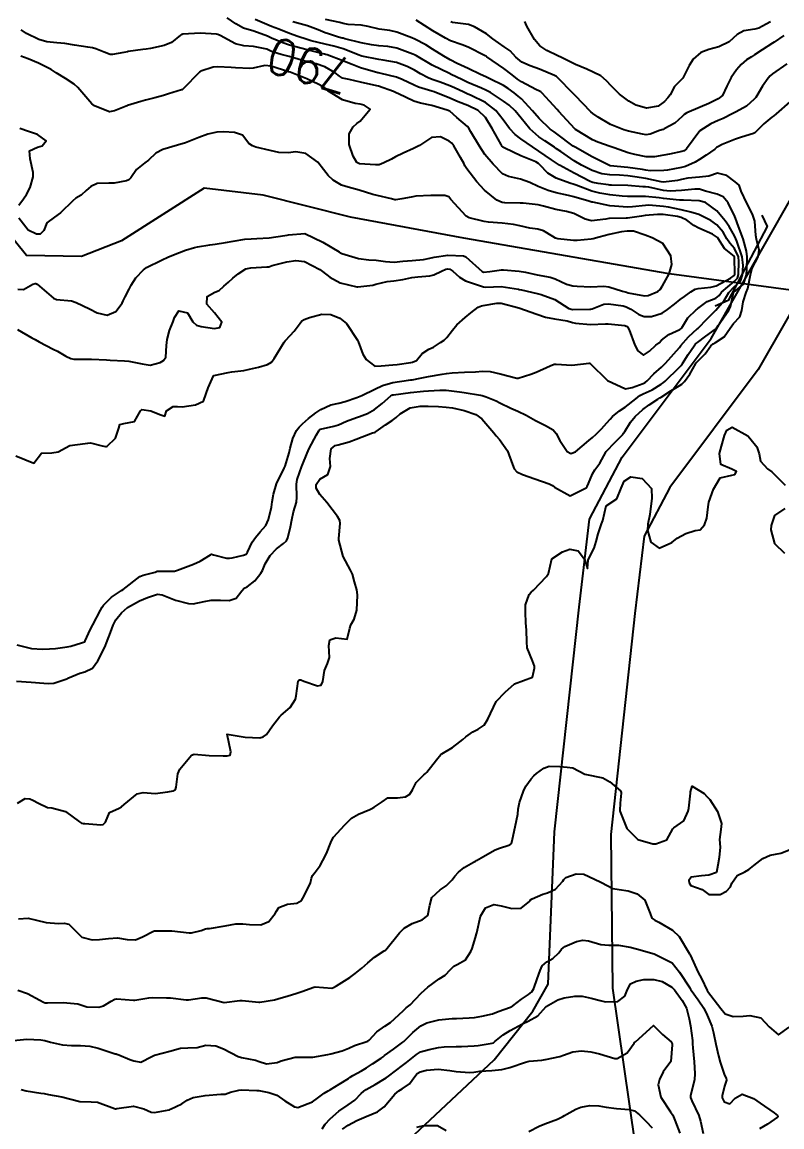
# Model space of a CAD drawing. Header units: metres. Extents: x 307586 to 320046, y 7427249 to 7434250.
# Drawn here: x 319512.8 to 319597.7, y 7428049.3 to 7428172.8 of the extents above; entities that cross this region are included whole.
import ezdxf
from ezdxf.enums import TextEntityAlignment as Align

# ---------------------------------------------------------------- set-up
doc = ezdxf.new("R2010")
doc.units = ezdxf.units.M
doc.header["$MEASUREMENT"] = 0
for name, color, linetype in [('Cotas', 45, 'Continuous'), ('Curvas de Nivel 1m', 11, 'Continuous'), ('Curvas de Nivel 5m', 15, 'Continuous'), ('Hidrografia', 140, 'Continuous'), ('Pontes_Viadutos_Tubos', 190, 'Continuous'), ('Vias Secundárias', 230, 'Continuous')]:
    doc.layers.add(name, color=color, linetype=linetype)
doc.styles.add('Style-STANDARD', font='STANDARD.shx')

msp = doc.modelspace()

# ---------------------------------------------------------------- linework, layer by layer
at = {"layer": 'Curvas de Nivel 1m', "flags": 128}
for points, elevation in [([(319512.21, 7428099.12), (319513.84, 7428099.01), (319515.27, 7428098.89), (319515.84, 7428098.84), (319516.38, 7428098.9), (319517.84, 7428099.37), (319517.88, 7428099.39), (319517.94, 7428099.43), (319519.28, 7428099.99), (319519.85, 7428100.17), (319520.69, 7428100.57), (319521.3, 7428101.39), (319521.88, 7428102.54), (319522.17, 7428103.1), (319522.28, 7428103.38), (319522.72, 7428104.56), (319523.01, 7428105.37), (319523.32, 7428105.98), (319523.94, 7428106.74), (319524.63, 7428107.35), (319525.95, 7428108.09), (319526.84, 7428108.45), (319527.97, 7428108.82), (319528.5, 7428108.77), (319529.96, 7428108.18), (319531.43, 7428107.78), (319531.95, 7428107.76), (319533.19, 7428108.01), (319533.96, 7428108.17), (319535.02, 7428108.16), (319535.96, 7428108.13), (319536.77, 7428108.4), (319537.41, 7428109.2), (319537.67, 7428109.5), (319537.98, 7428109.66), (319538.85, 7428110.32), (319539.53, 7428111.17), (319539.69, 7428111.48), (319540, 7428112.24), (319540.54, 7428113.16), (319541.26, 7428113.91), (319542.03, 7428114.49), (319542.39, 7428114.78), (319542.55, 7428115.13), (319542.83, 7428116.36), (319542.97, 7428117.13), (319543.16, 7428118.04), (319543.49, 7428119.13), (319543.55, 7428119.67), (319543.49, 7428121.13), (319543.59, 7428121.66), (319544.09, 7428123.12), (319544.1, 7428123.15), (319544.13, 7428123.22), (319544.7, 7428124.57), (319544.92, 7428125.11), (319545.73, 7428126.64), (319545.99, 7428127.09), (319546.08, 7428127.2), (319546.19, 7428127.26), (319547.68, 7428127.59), (319548.19, 7428127.77), (319549.08, 7428128.18), (319550.21, 7428128.59), (319550.55, 7428128.7), (319551.42, 7428129.03), (319552.22, 7428129.46), (319553.09, 7428130.15), (319554.04, 7428131), (319554.16, 7428131.07), (319554.23, 7428131.1), (319554.35, 7428131.12), (319556.24, 7428131.36), (319557.68, 7428131.51), (319558.24, 7428131.56), (319559.53, 7428131.64), (319560.24, 7428131.63), (319561.71, 7428131.44), (319562.24, 7428131.36), (319564.05, 7428131.07), (319564.24, 7428131.03), (319564.71, 7428130.87), (319565.8, 7428130.42), (319566.23, 7428130.21), (319567.46, 7428129.6), (319568.22, 7428129.27), (319569.16, 7428128.82), (319570.2, 7428128.22), (319571.32, 7428127.67), (319572.19, 7428127.21), (319572.53, 7428126.78), (319572.94, 7428126.01), (319573.74, 7428124.76), (319574.16, 7428124.54), (319574.69, 7428124.75), (319576.18, 7428126), (319576.57, 7428126.34), (319576.98, 7428126.72), (319577.59, 7428127.32), (319578.2, 7428127.98), (319578.54, 7428128.38), (319578.81, 7428128.7), (319579.58, 7428129.33), (319580.22, 7428129.72), (319581.42, 7428130.67), (319581.87, 7428131.03), (319582.24, 7428131.21), (319583.24, 7428131.66), (319584.26, 7428132.3), (319584.46, 7428132.44), (319584.7, 7428132.63), (319586.28, 7428134.16), (319586.49, 7428134.4), (319586.63, 7428134.61), (319587.28, 7428135.61), (319587.94, 7428136.59), (319588.11, 7428136.79), (319588.31, 7428136.97), (319589.23, 7428137.67), (319590.33, 7428138.45), (319590.4, 7428138.5), (319590.45, 7428138.57), (319590.62, 7428138.85), (319591.82, 7428140.55), (319591.99, 7428140.92), (319592.34, 7428142.54), (319592.38, 7428142.59), (319593.45, 7428143.47), (319593.79, 7428144.53), (319593.84, 7428145.09), (319593.88, 7428146.53), (319593.8, 7428147.16), (319593.43, 7428148.53), (319592.8, 7428150.21), (319592.66, 7428150.54), (319592.48, 7428151.04), (319591.75, 7428152.55), (319591.17, 7428153.22), (319590.51, 7428153.51), (319589.22, 7428153.88), (319588.52, 7428154.08), (319588.03, 7428154.1), (319586.52, 7428153.95), (319585.27, 7428153.88), (319584.52, 7428153.95), (319582.89, 7428154.29), (319582.52, 7428154.33), (319582.21, 7428154.35), (319580.52, 7428154.51), (319578.7, 7428154.53), (319578.52, 7428154.54), (319578.37, 7428154.57), (319577.23, 7428154.73), (319576.61, 7428154.82), (319576.52, 7428154.85), (319576.32, 7428154.95), (319574.53, 7428155.89), (319572.88, 7428156.78), (319572.55, 7428156.98), (319571.98, 7428157.36), (319570.57, 7428158.33), (319569.87, 7428158.82), (319568.58, 7428159.72), (319567.93, 7428160.19), (319567.3, 7428160.85), (319566.61, 7428161.84), (319565.77, 7428162.87), (319564.63, 7428163.76), (319562.96, 7428164.58), (319562.64, 7428164.71), (319562.51, 7428164.77), (319562.21, 7428164.91), (319561.15, 7428165.42), (319560.65, 7428165.64), (319559.56, 7428166.04), (319558.66, 7428166.33), (319558.21, 7428166.51), (319557.37, 7428166.97), (319556.67, 7428167.38), (319555.87, 7428167.79), (319554.68, 7428168.23), (319553.19, 7428168.51), (319552.69, 7428168.58), (319550.79, 7428168.95), (319550.69, 7428168.97), (319550.51, 7428169.05), (319548.7, 7428169.75), (319547.67, 7428170.06), (319546.7, 7428170.29), (319545.15, 7428170.67), (319544.71, 7428170.79), (319543.66, 7428171.13), (319542.72, 7428171.49), (319541.52, 7428171.96), (319540.72, 7428172.26), (319538.87, 7428173.05)], 792), ([(319512.23, 7428103.16), (319513.89, 7428102.78), (319515.11, 7428102.68), (319515.89, 7428102.72), (319516.57, 7428102.76), (319517.89, 7428102.94), (319518.27, 7428103.04), (319519.49, 7428103.41), (319519.8, 7428103.51), (319519.9, 7428103.63), (319520.46, 7428104.85), (319520.73, 7428105.4), (319521.6, 7428107.04), (319521.79, 7428107.38), (319521.94, 7428107.59), (319522.84, 7428108.48), (319523.96, 7428109.25), (319524.13, 7428109.36), (319525.99, 7428110.79), (319526.35, 7428110.96), (319527.7, 7428111.31), (319527.92, 7428111.39), (319527.99, 7428111.41), (319529.87, 7428111.42), (319529.99, 7428111.43), (319530.21, 7428111.5), (319532, 7428112.18), (319532.73, 7428112.53), (319533.9, 7428113.24), (319533.96, 7428113.29), (319534.01, 7428113.3), (319534.23, 7428113.24), (319535.66, 7428112.87), (319536.01, 7428112.87), (319536.31, 7428112.9), (319537.56, 7428113.19), (319537.89, 7428113.32), (319538.02, 7428113.54), (319538.56, 7428114.66), (319538.93, 7428115.18), (319539.44, 7428115.78), (319540.06, 7428116.51), (319540.38, 7428117.17), (319540.69, 7428118.55), (319540.8, 7428119.16), (319540.94, 7428120), (319541.28, 7428121.15), (319542.13, 7428122.91), (319542.2, 7428123.07), (319542.22, 7428123.14), (319542.67, 7428124.62), (319542.8, 7428125.13), (319543.09, 7428126.21), (319543.51, 7428127.13), (319543.8, 7428127.51), (319544.19, 7428127.88), (319544.85, 7428128.47), (319545.68, 7428129.1), (319546.22, 7428129.45), (319547.33, 7428129.97), (319548.22, 7428130.18), (319548.94, 7428130.35), (319550.23, 7428130.8), (319550.8, 7428131.04), (319552.24, 7428131.73), (319553.12, 7428132.14), (319554.25, 7428132.5), (319556.03, 7428132.75), (319556.25, 7428132.77), (319556.42, 7428132.8), (319557.31, 7428132.96), (319558.08, 7428133.13), (319558.26, 7428133.17), (319559.77, 7428133.43), (319560.27, 7428133.5), (319560.91, 7428133.56), (319562.27, 7428133.62), (319563.49, 7428133.67), (319564.27, 7428133.74), (319565.13, 7428133.72), (319566.27, 7428133.44), (319568.13, 7428132.96), (319568.26, 7428132.96), (319569.68, 7428133.4), (319570.27, 7428133.65), (319571.86, 7428134.36), (319572.28, 7428134.54), (319572.53, 7428134.53), (319574.28, 7428134.41), (319576.2, 7428134.65), (319576.28, 7428134.63), (319578.26, 7428132.71), (319580.25, 7428131.78), (319581, 7428131.93), (319582.26, 7428132.39), (319582.45, 7428132.47), (319582.68, 7428132.66), (319583.44, 7428133.47), (319584.28, 7428134.2), (319584.74, 7428134.63), (319586.3, 7428136.4), (319586.39, 7428136.52), (319586.46, 7428136.61), (319587.32, 7428137.59), (319588.33, 7428138.5), (319588.38, 7428138.54), (319588.44, 7428138.59), (319589.36, 7428139.56), (319590.35, 7428140.55), (319590.37, 7428140.57), (319591.28, 7428141.65), (319591.8, 7428142.55), (319592.39, 7428143.14), (319593.12, 7428143.81), (319593.34, 7428144.53), (319593.4, 7428145.55), (319593.31, 7428146.53), (319592.7, 7428148.29), (319592.59, 7428148.54), (319592.46, 7428148.86), (319591.84, 7428149.93), (319591.42, 7428150.56), (319590.49, 7428151.65), (319589.21, 7428152.58), (319588.5, 7428152.78), (319586.75, 7428152.86), (319586.51, 7428152.84), (319586.29, 7428152.84), (319584.51, 7428153.06), (319584.02, 7428153.13), (319582.51, 7428153.25), (319581.08, 7428153.25), (319580.51, 7428153.26), (319579.91, 7428153.3), (319578.51, 7428153.44), (319577.4, 7428153.62), (319576.51, 7428153.85), (319574.75, 7428154.53), (319574.52, 7428154.61), (319574.05, 7428154.76), (319572.53, 7428155.33), (319571.6, 7428155.86), (319570.71, 7428156.81), (319570.55, 7428156.96), (319570.23, 7428157.13), (319568.56, 7428157.82), (319566.77, 7428158.66), (319566.57, 7428158.77), (319566.49, 7428158.86), (319566.37, 7428159.07), (319565.35, 7428160.87), (319564.61, 7428162.11), (319563.79, 7428162.89), (319562.63, 7428163.45), (319561.58, 7428163.86), (319560.64, 7428164.26), (319558.9, 7428164.95), (319558.64, 7428165.03), (319557.15, 7428165.48), (319556.65, 7428165.69), (319555.3, 7428166.35), (319554.66, 7428166.6), (319552.98, 7428167.02), (319552.66, 7428167.08), (319552.59, 7428167.1), (319550.67, 7428167.65), (319549.73, 7428168), (319548.68, 7428168.42), (319546.91, 7428169.1), (319546.74, 7428169.15), (319546.69, 7428169.16), (319546.62, 7428169.18), (319544.7, 7428169.65), (319543.98, 7428169.85), (319542.7, 7428170.19), (319541.97, 7428170.42), (319540.71, 7428170.96), (319540.25, 7428171.17), (319538.72, 7428171.72), (319537.59, 7428172.07), (319536.73, 7428172.57), (319535.74, 7428173.23)], 791), ([(319512.31, 7428085.49), (319513.18, 7428085.99), (319513.69, 7428085.97), (319514.04, 7428085.83), (319514.68, 7428085.47), (319515.68, 7428085.01), (319516.17, 7428084.95), (319517.67, 7428084.54), (319519.24, 7428083.41), (319519.49, 7428083.24), (319519.65, 7428083.22), (319519.84, 7428083.21), (319521.65, 7428083.07), (319521.91, 7428083.11), (319522.16, 7428083.37), (319522.61, 7428084.43), (319523.68, 7428084.93), (319523.96, 7428085.07), (319524.25, 7428085.35), (319525.69, 7428086.52), (319526.36, 7428086.66), (319527.7, 7428086.57), (319529.14, 7428086.74), (319529.7, 7428086.87), (319529.96, 7428087.02), (319530.07, 7428087.28), (319530.24, 7428088.75), (319530.47, 7428089.27), (319531.75, 7428090.84), (319532.07, 7428090.94), (319533.75, 7428090.81), (319535.29, 7428090.76), (319535.75, 7428090.76), (319536.09, 7428090.86), (319536.18, 7428091.21), (319535.77, 7428093.21), (319537.77, 7428092.86), (319539.4, 7428092.8), (319539.77, 7428092.9), (319540.13, 7428093.16), (319540.81, 7428094.13), (319541.6, 7428095.14), (319541.8, 7428095.31), (319542.79, 7428096.16), (319543.39, 7428097.12), (319543.47, 7428097.49), (319543.69, 7428099.12), (319543.77, 7428099.21), (319543.85, 7428099.25), (319544, 7428099.27), (319544.33, 7428099.11), (319545.85, 7428098.6), (319546.27, 7428098.66), (319546.44, 7428099.08), (319546.63, 7428100.32), (319546.96, 7428101.08), (319547.19, 7428101.77), (319547.13, 7428103.08), (319547.23, 7428103.75), (319547.91, 7428103.94), (319549.17, 7428103.79), (319549.47, 7428105.05), (319549.56, 7428105.42), (319549.93, 7428106.05), (319550.26, 7428107.05), (319550.3, 7428108.72), (319550.28, 7428109.05), (319550.23, 7428109.3), (319549.98, 7428110.23), (319549.77, 7428111.05), (319549.55, 7428111.5), (319548.72, 7428113.06), (319548.23, 7428114.88), (319548.23, 7428115.07), (319548.39, 7428116.73), (319548.36, 7428117.07), (319548.07, 7428117.52), (319546.88, 7428119.08), (319546.1, 7428119.97), (319545.7, 7428120.68), (319545.69, 7428121.1), (319546.12, 7428121.7), (319546.99, 7428122.22), (319547.3, 7428123.08), (319547.23, 7428123.99), (319547.36, 7428125.08), (319547.81, 7428125.43), (319548.17, 7428125.53), (319549.37, 7428125.85), (319550.17, 7428126.16), (319552.01, 7428126.85), (319552.18, 7428126.89), (319552.28, 7428126.92), (319552.4, 7428127.02), (319553.45, 7428127.75), (319554.2, 7428128.24), (319554.64, 7428128.56), (319555.07, 7428128.99), (319556.22, 7428129.64), (319557.33, 7428129.85), (319558.22, 7428129.85), (319559.36, 7428129.8), (319560.22, 7428129.74), (319560.94, 7428129.64), (319562.22, 7428129.37), (319563.55, 7428128.89), (319564.21, 7428128.43), (319565.56, 7428126.86), (319565.83, 7428126.51), (319566.18, 7428126.11), (319567.07, 7428124.84), (319567.65, 7428123.33), (319567.81, 7428122.83), (319568.14, 7428122.51), (319568.75, 7428122.21), (319570.13, 7428121.72), (319571.75, 7428121.16), (319572.12, 7428120.97), (319572.32, 7428120.78), (319574.1, 7428119.81), (319575.86, 7428120.73), (319575.97, 7428120.87), (319576.12, 7428121.2), (319576.57, 7428122.29), (319576.86, 7428122.72), (319577.41, 7428123.46), (319578.08, 7428124.71), (319578.12, 7428124.76), (319578.16, 7428124.8), (319579.09, 7428125.78), (319579.96, 7428126.69), (319580.06, 7428126.81), (319580.19, 7428127), (319580.84, 7428128.04), (319581.36, 7428128.67), (319582.22, 7428129.45), (319582.91, 7428129.97), (319583.89, 7428130.64), (319584.11, 7428130.77), (319584.24, 7428130.84), (319585.32, 7428131.55), (319586.26, 7428132.11), (319586.58, 7428132.29), (319586.86, 7428132.6), (319587.44, 7428133.43), (319588.13, 7428134.59), (319588.18, 7428134.69), (319588.29, 7428134.81), (319589.18, 7428135.7), (319589.82, 7428136.57), (319590.06, 7428136.82), (319590.31, 7428136.95), (319591.31, 7428137.57), (319591.95, 7428138.55), (319592.34, 7428139.07), (319593.06, 7428139.81), (319593.27, 7428140.53), (319593.4, 7428141.5), (319593.75, 7428142.53), (319593.93, 7428142.98), (319594.25, 7428144.52), (319594.26, 7428144.66), (319594.41, 7428145.27), (319595.08, 7428146.51), (319595.2, 7428147.27), (319594.91, 7428148.51), (319594.85, 7428148.91), (319594.72, 7428150.52), (319594.48, 7428151.29), (319593.84, 7428152.53), (319593.18, 7428153.87), (319592.96, 7428154.54), (319592.53, 7428154.9), (319591.6, 7428155.61), (319590.54, 7428155.86), (319589.59, 7428155.52), (319588.53, 7428155.44), (319587.25, 7428155.33), (319586.53, 7428155.16), (319586.08, 7428155.07), (319584.53, 7428154.88), (319584.27, 7428154.9), (319582.53, 7428155.26), (319581.32, 7428155.47), (319580.53, 7428155.57), (319579.6, 7428155.64), (319578.53, 7428155.67), (319577.61, 7428155.8), (319576.54, 7428156.16), (319575.35, 7428156.75), (319574.55, 7428157.25), (319573.06, 7428158.28), (319572.57, 7428158.61), (319572.32, 7428158.78), (319571.25, 7428159.47), (319570.58, 7428159.93), (319569.59, 7428160.82), (319568.61, 7428162.03), (319567.95, 7428162.84), (319567.25, 7428163.47), (319566.63, 7428163.93), (319565.17, 7428164.87), (319564.65, 7428165.15), (319564.18, 7428165.36), (319562.65, 7428166.02), (319562.05, 7428166.3), (319560.72, 7428166.93), (319560.66, 7428166.96), (319560.61, 7428166.99), (319558.68, 7428167.95), (319556.9, 7428168.98), (319556.77, 7428169.06), (319556.69, 7428169.1), (319556.5, 7428169.18), (319554.7, 7428169.84), (319553.7, 7428170.01), (319552.7, 7428170.1), (319551.89, 7428170.22), (319550.71, 7428170.45), (319548.9, 7428170.88), (319548.71, 7428170.94), (319548.61, 7428170.97), (319548.21, 7428171.08), (319547.06, 7428171.44), (319546.72, 7428171.56), (319545.94, 7428171.89), (319544.73, 7428172.34), (319543.1, 7428172.77)], 793), ([(319598.64, 7428163.83), (319597.11, 7428162.49), (319596.84, 7428162.28), (319596.62, 7428162.13), (319595.73, 7428161.39), (319594.87, 7428160.52), (319594.73, 7428160.38), (319594.59, 7428160.3), (319593.22, 7428159.9), (319592.58, 7428159.69), (319591.08, 7428159.07), (319590.58, 7428158.83), (319590.42, 7428158.73), (319590.24, 7428158.57), (319589.27, 7428157.87), (319588.55, 7428157.4), (319588.05, 7428157.1), (319586.98, 7428156.61), (319586.54, 7428156.49), (319584.96, 7428156.21), (319584.54, 7428156.17), (319583.04, 7428156.15), (319582.54, 7428156.21), (319582.16, 7428156.28), (319580.54, 7428156.51), (319578.54, 7428156.71), (319576.56, 7428157.68), (319574.64, 7428158.76), (319574.57, 7428158.8), (319574.43, 7428158.9), (319572.59, 7428160.28), (319572.29, 7428160.48), (319571.85, 7428160.79), (319570.61, 7428161.98), (319569.88, 7428162.82), (319568.64, 7428164.17), (319568.29, 7428164.48), (319567.83, 7428164.84), (319567.15, 7428165.35), (319566.65, 7428165.67), (319565.12, 7428166.41), (319564.66, 7428166.62), (319564.07, 7428166.89), (319562.67, 7428167.55), (319561.47, 7428168.13), (319560.69, 7428168.53), (319559.96, 7428168.94), (319558.7, 7428169.73), (319557.95, 7428170.2), (319556.71, 7428170.84), (319556.4, 7428170.98), (319554.72, 7428171.64), (319553.93, 7428171.8), (319552.73, 7428171.95), (319551.51, 7428172.26), (319550.73, 7428172.41), (319549.29, 7428172.5), (319548.73, 7428172.61), (319548.36, 7428172.7), (319546.73, 7428173.04)], 794), ([(319597.97, 7428171.24), (319596.9, 7428170.5), (319596.71, 7428170.39), (319595.54, 7428169.67), (319594.7, 7428169.11), (319594.34, 7428168.88), (319593.8, 7428168.53), (319593.2, 7428168.02), (319592.68, 7428167.42), (319592.06, 7428166.55), (319591.61, 7428165.6), (319591.1, 7428164.56), (319590.64, 7428164.19), (319589.57, 7428163.64), (319588.63, 7428163.25), (319587.14, 7428162.61), (319586.82, 7428162.41), (319586.62, 7428162.21), (319585.78, 7428161.46), (319584.6, 7428160.82), (319584.46, 7428160.77), (319584.07, 7428160.65), (319583.01, 7428160.23), (319582.59, 7428160.16), (319582.15, 7428160.23), (319580.59, 7428160.56), (319580.08, 7428160.7), (319578.6, 7428161.31), (319577.21, 7428162.14), (319576.62, 7428162.54), (319576.39, 7428162.74), (319574.64, 7428164.54), (319574.43, 7428164.76), (319572.66, 7428166.57), (319572.55, 7428166.67), (319572.35, 7428166.78), (319570.67, 7428167.51), (319569.63, 7428167.87), (319568.68, 7428168.27), (319568.02, 7428168.84), (319567.39, 7428169.54), (319566.7, 7428169.99), (319565.45, 7428170.87), (319564.72, 7428171.43), (319563.38, 7428172.24), (319562.74, 7428172.49), (319560.94, 7428172.72), (319560.74, 7428172.77)], 796), ([(319596.47, 7428172.78), (319595.98, 7428172.51), (319595.16, 7428172.09), (319594.73, 7428171.97), (319593.49, 7428171.77), (319592.73, 7428171.38), (319592.31, 7428170.95), (319591.86, 7428170.55), (319590.71, 7428169.99), (319589.59, 7428169.7), (319588.7, 7428169.34), (319587.83, 7428168.6), (319587.37, 7428167.92), (319586.75, 7428166.62), (319586.66, 7428166.5), (319585.74, 7428165.54), (319585.26, 7428164.63), (319585, 7428164.28), (319584.64, 7428163.89), (319583.91, 7428163.37), (319582.63, 7428163.13), (319581.42, 7428163.47), (319580.64, 7428163.92), (319579.6, 7428164.7), (319578.65, 7428165.63), (319578.14, 7428166.2), (319577.52, 7428166.73), (319576.67, 7428167.17), (319575.95, 7428167.48), (319574.68, 7428168.02), (319573.13, 7428168.78), (319572.69, 7428168.98), (319571.47, 7428169.57), (319570.71, 7428170.11), (319570.1, 7428170.82), (319569.25, 7428172.31), (319569, 7428172.83)], 797), ([(319512.31, 7428138.39), (319513.91, 7428137.48), (319514.3, 7428137.28), (319514.74, 7428137.04), (319516.29, 7428136.2), (319516.8, 7428135.97), (319517.74, 7428135.44), (319518.28, 7428135.15), (319518.6, 7428135.1), (319520.28, 7428135.1), (319520.59, 7428135.09), (319522.28, 7428135.01), (319522.67, 7428134.99), (319524.28, 7428134.89), (319524.77, 7428134.86), (319526.27, 7428134.58), (319527.16, 7428134.43), (319528.27, 7428134.7), (319528.65, 7428134.93), (319528.88, 7428135.3), (319528.99, 7428136.6), (319529.05, 7428137.3), (319529.31, 7428138.31), (319529.7, 7428139.3), (319529.88, 7428139.75), (319530.34, 7428140.48), (319531.32, 7428140.25), (319531.91, 7428139.27), (319532.33, 7428138.89), (319532.83, 7428138.75), (319534.32, 7428138.5), (319534.93, 7428138.62), (319535.15, 7428139.23), (319534.34, 7428140.26), (319533.49, 7428141.25), (319533.51, 7428142.1), (319534.37, 7428142.56), (319534.84, 7428142.77), (319535.37, 7428143.23), (319535.9, 7428143.7), (319536.39, 7428144.13), (319536.98, 7428144.63), (319537.85, 7428145.2), (319538.4, 7428145.29), (319540.19, 7428145.39), (319540.41, 7428145.42), (319540.78, 7428145.54), (319542.41, 7428145.98), (319543.44, 7428146.11), (319544.41, 7428146), (319546.09, 7428145.1), (319546.4, 7428144.87), (319547.21, 7428144.27), (319548.38, 7428143.62), (319550.26, 7428143.17), (319550.37, 7428143.17), (319552.03, 7428143.37), (319552.38, 7428143.46), (319553.64, 7428143.76), (319554.39, 7428143.84), (319555.38, 7428143.99), (319556.39, 7428144.22), (319557.06, 7428144.3), (319558.39, 7428144.4), (319558.85, 7428144.5), (319559.72, 7428144.94), (319560.2, 7428145.14), (319560.41, 7428145.18), (319560.62, 7428145.14), (319560.97, 7428144.92), (319561.73, 7428144.25), (319562.39, 7428143.85), (319563.95, 7428143.32), (319564.39, 7428143.18), (319564.66, 7428143.15), (319566.39, 7428143.2), (319568.31, 7428142.9), (319568.38, 7428142.89), (319568.66, 7428142.83), (319570.38, 7428142.44), (319570.85, 7428142.33), (319572.37, 7428141.76), (319573.95, 7428140.76), (319574.35, 7428140.63), (319576.28, 7428140.66), (319576.35, 7428140.66), (319576.41, 7428140.67), (319576.55, 7428140.73), (319577.83, 7428141.25), (319578.36, 7428141.29), (319580, 7428141.06), (319580.36, 7428140.95), (319580.86, 7428140.68), (319581.75, 7428140.08), (319582.34, 7428139.84), (319583.16, 7428139.84), (319584.35, 7428140.24), (319584.96, 7428140.63), (319585.73, 7428141.25), (319586.37, 7428141.75), (319586.87, 7428142.11), (319587.56, 7428142.6), (319588.07, 7428142.91), (319588.39, 7428143), (319589.82, 7428143.14), (319590.39, 7428143.29), (319591.99, 7428144.13), (319592.4, 7428144.44), (319592.45, 7428144.49), (319592.47, 7428144.54), (319592.46, 7428146.5), (319592.46, 7428146.54), (319592.42, 7428146.59), (319591.32, 7428147.44), (319590.61, 7428148.57), (319590.55, 7428148.67), (319590.45, 7428148.77), (319589.98, 7428149.05), (319588.46, 7428149.74), (319587.89, 7428150.02), (319587.13, 7428150.61), (319586.48, 7428150.93), (319586.08, 7428151.02), (319584.48, 7428151.24), (319583.86, 7428151.27), (319582.48, 7428151.14), (319582.07, 7428151.08), (319580.48, 7428150.84), (319580.34, 7428150.83), (319578.47, 7428150.79), (319578.4, 7428150.79), (319578.07, 7428150.72), (319576.47, 7428150.55), (319575.75, 7428150.75), (319574.48, 7428151.37), (319573.67, 7428151.59), (319572.49, 7428151.8), (319571.12, 7428152.18), (319570.5, 7428152.32), (319568.82, 7428152.51), (319568.5, 7428152.53), (319566.8, 7428152.55), (319566.5, 7428152.61), (319565.89, 7428152.87), (319564.51, 7428153.96), (319563.67, 7428154.89), (319562.54, 7428156.35), (319562.33, 7428156.69), (319562.22, 7428156.9), (319561.82, 7428157.64), (319561.08, 7428158.92), (319560.86, 7428159.21), (319560.58, 7428159.44), (319559.6, 7428159.93), (319558.58, 7428159.84), (319557.24, 7428158.97), (319556.8, 7428158.75), (319556.57, 7428158.64), (319555.43, 7428158.12), (319554.55, 7428157.68), (319554.11, 7428157.44), (319553.27, 7428157.01), (319552.74, 7428156.82), (319552.54, 7428156.8), (319552.33, 7428156.81), (319550.54, 7428156.93), (319550.26, 7428157.05), (319549.82, 7428157.79), (319549.37, 7428159.06), (319549.37, 7428160.28), (319549.83, 7428161.06), (319550.23, 7428161.42), (319550.6, 7428161.69), (319551.72, 7428163.03), (319551.06, 7428163.48), (319550.62, 7428163.58), (319550.04, 7428163.64), (319548.63, 7428164.05), (319547.01, 7428165.09), (319546.81, 7428165.27), (319546.65, 7428165.4), (319545.99, 7428165.77), (319544.66, 7428166.41), (319542.78, 7428167.14), (319542.66, 7428167.18), (319542.62, 7428167.19), (319540.67, 7428167.82), (319539.95, 7428167.9), (319538.67, 7428167.62), (319538.29, 7428167.57), (319536.67, 7428167.66), (319536.21, 7428167.69), (319534.67, 7428167.74), (319534.2, 7428167.71), (319532.8, 7428167.26), (319532.72, 7428167.21), (319532.66, 7428167.15), (319530.84, 7428165.29), (319530.73, 7428165.2), (319530.64, 7428165.17), (319529.2, 7428164.73), (319528.63, 7428164.55), (319527.67, 7428164.28), (319526.62, 7428164.02), (319526.09, 7428163.88), (319524.61, 7428163.42), (319524.57, 7428163.41), (319524.45, 7428163.36), (319523.15, 7428162.83), (319522.61, 7428162.74), (319522.12, 7428162.9), (319520.92, 7428163.41), (319520.62, 7428163.63), (319519.07, 7428165.43), (319518.65, 7428165.83), (319517.67, 7428166.46), (319516.66, 7428167.1), (319516.07, 7428167.47), (319514.67, 7428168.18), (319513.5, 7428168.66), (319512.68, 7428168.93)], 789), ([(319512.37, 7428142.9), (319512.99, 7428142.87), (319514.02, 7428143.48), (319514.3, 7428143.56), (319514.37, 7428143.55), (319514.51, 7428143.48), (319516.36, 7428141.91), (319516.67, 7428141.77), (319518.35, 7428141.6), (319518.86, 7428141.42), (319520.35, 7428140.7), (319521.21, 7428140.27), (319522.34, 7428139.99), (319523.32, 7428140.4), (319524.01, 7428141.36), (319524.13, 7428141.59), (319524.36, 7428142.06), (319524.79, 7428142.93), (319525.01, 7428143.35), (319525.55, 7428144.18), (319526.4, 7428145.08), (319526.54, 7428145.2), (319526.74, 7428145.33), (319528.41, 7428146.15), (319529.2, 7428146.51), (319530.42, 7428147.02), (319531.11, 7428147.28), (319532.11, 7428147.58), (319532.43, 7428147.65), (319533.82, 7428147.86), (319534.43, 7428147.95), (319535.55, 7428148.12), (319536.44, 7428148.27), (319537.73, 7428148.49), (319538.44, 7428148.55), (319539.06, 7428148.57), (319540.44, 7428148.64), (319542.2, 7428148.9), (319542.45, 7428148.95), (319542.61, 7428148.98), (319544.45, 7428149.12), (319546.44, 7428148.16), (319548.27, 7428147.07), (319548.36, 7428147.01), (319548.42, 7428146.98), (319548.58, 7428146.91), (319550.42, 7428146.34), (319551.57, 7428146.18), (319552.41, 7428146.15), (319553.43, 7428146), (319554.41, 7428145.93), (319555.37, 7428146.03), (319556.41, 7428146.12), (319557.7, 7428146.24), (319558.42, 7428146.36), (319558.89, 7428146.47), (319560.42, 7428146.72), (319562.15, 7428146.64), (319562.42, 7428146.52), (319564.24, 7428144.88), (319564.4, 7428144.82), (319565.11, 7428144.87), (319566.41, 7428145.06), (319566.63, 7428145.07), (319568.4, 7428144.94), (319569.08, 7428144.82), (319570.4, 7428144.53), (319571.85, 7428144.24), (319572.4, 7428144.06), (319573.67, 7428143.48), (319574.39, 7428143.27), (319574.86, 7428143.23), (319576.39, 7428143.17), (319577.85, 7428143.25), (319578.39, 7428143.19), (319579.95, 7428142.69), (319580.38, 7428142.57), (319580.55, 7428142.52), (319582.38, 7428142.16), (319582.82, 7428142.21), (319583.87, 7428142.65), (319584.16, 7428142.87), (319584.39, 7428143.29), (319585.13, 7428144.63), (319585.46, 7428145.67), (319585.32, 7428146.63), (319584.44, 7428148.01), (319583.25, 7428148.65), (319582.46, 7428148.94), (319581.17, 7428149.39), (319580.46, 7428149.41), (319579.84, 7428149.31), (319578.46, 7428149.02), (319577.32, 7428148.73), (319576.67, 7428148.52), (319576.45, 7428148.48), (319574.86, 7428148.34), (319574.45, 7428148.34), (319572.69, 7428148.54), (319572.45, 7428148.61), (319572.13, 7428148.78), (319571.1, 7428149.44), (319570.46, 7428149.6), (319569.56, 7428149.72), (319568.46, 7428149.99), (319567.76, 7428150.14), (319566.47, 7428150.29), (319564.94, 7428150.4), (319564.47, 7428150.47), (319562.79, 7428150.9), (319562.48, 7428151.06), (319560.76, 7428152.93), (319560.65, 7428153.07), (319560.51, 7428153.24), (319560.08, 7428153.36), (319558.51, 7428153.39), (319556.83, 7428153.3), (319556.51, 7428153.22), (319556.31, 7428153.18), (319555.27, 7428152.99), (319554.59, 7428152.91), (319554.49, 7428152.91), (319554.11, 7428153), (319552.5, 7428153.37), (319552.03, 7428153.5), (319550.51, 7428153.97), (319549.28, 7428154.29), (319548.52, 7428154.55), (319547.6, 7428155.08), (319547.05, 7428155.61), (319546.53, 7428156.3), (319545.87, 7428157.11), (319544.56, 7428158.07), (319543.42, 7428158.27), (319542.56, 7428158.14), (319541.52, 7428158.2), (319540.56, 7428158.4), (319538.97, 7428158.78), (319538.57, 7428158.92), (319538.17, 7428159.2), (319537.48, 7428160.1), (319536.58, 7428160.42), (319535.34, 7428160.48), (319534.59, 7428160.46), (319533.59, 7428160.24), (319532.58, 7428159.86), (319531.08, 7428159.28), (319530.72, 7428159.14), (319530.57, 7428159.1), (319529.18, 7428158.69), (319528.56, 7428158.5), (319527.77, 7428158.11), (319526.97, 7428157.33), (319526.54, 7428157.01), (319525.61, 7428156.27), (319524.99, 7428155.36), (319524.77, 7428155.11), (319524.52, 7428155), (319523.12, 7428154.77), (319522.51, 7428154.75), (319521.21, 7428154.7), (319520.51, 7428154.4), (319519.99, 7428153.92), (319519.42, 7428153.42), (319518.85, 7428153.07), (319518.49, 7428152.79), (319517.12, 7428151.45), (319516.47, 7428150.97), (319515.61, 7428150.32), (319515.26, 7428149.47), (319514.86, 7428149.06), (319514.44, 7428149.04), (319513.5, 7428149.49), (319512.46, 7428150.83)], 788), ([(319512.48, 7428152.28), (319512.98, 7428153.01), (319513.31, 7428153.49), (319513.72, 7428154.27), (319514.06, 7428155.48), (319514.06, 7428155.95), (319513.75, 7428157.49), (319513.68, 7428158.36), (319514.56, 7428158.76), (319515.09, 7428158.94), (319515.54, 7428159.47), (319514.57, 7428160.19), (319513.54, 7428160.53), (319512.58, 7428160.85)], 788), ([(319512.44, 7428072.57), (319513.52, 7428072.64), (319514.46, 7428072.4), (319515.52, 7428072.15), (319516.91, 7428072.04), (319517.52, 7428072.08), (319518.05, 7428071.95), (319518.61, 7428071.41), (319519.5, 7428070.51), (319520.68, 7428070.2), (319521.5, 7428070.24), (319522.5, 7428070.36), (319523.5, 7428070.42), (319524.58, 7428070.26), (319525.5, 7428070.23), (319526.29, 7428070.53), (319527.51, 7428071.17), (319527.62, 7428071.2), (319529.51, 7428071.22), (319529.58, 7428071.21), (319531.51, 7428071), (319531.77, 7428071), (319532.83, 7428071.25), (319533.33, 7428071.43), (319533.52, 7428071.48), (319533.77, 7428071.49), (319535.52, 7428071.77), (319536.71, 7428072), (319537.52, 7428071.99), (319538.26, 7428071.91), (319539.52, 7428071.89), (319540.42, 7428072.26), (319541.12, 7428073.14), (319541.26, 7428073.42), (319541.54, 7428073.81), (319542.48, 7428074.2), (319543.55, 7428074.32), (319544.06, 7428074.61), (319544.37, 7428075.11), (319545.05, 7428076.57), (319545.19, 7428077.1), (319545.28, 7428077.41), (319545.59, 7428077.76), (319546.15, 7428078.53), (319546.44, 7428079.08), (319546.86, 7428079.84), (319547.34, 7428081.07), (319547.41, 7428081.29), (319547.64, 7428081.7), (319548.91, 7428083.05), (319549.27, 7428083.43), (319549.66, 7428083.8), (319550.43, 7428084.27), (319551.68, 7428084.79), (319551.84, 7428084.85), (319552.18, 7428085.02), (319553.06, 7428085.64), (319553.69, 7428086.09), (319554.78, 7428086.07), (319555.7, 7428086.19), (319556.17, 7428086.5), (319556.46, 7428086.96), (319556.88, 7428087.79), (319557.73, 7428088.66), (319557.9, 7428088.78), (319558.07, 7428088.94), (319559.15, 7428090.33), (319559.64, 7428090.92), (319559.75, 7428091.01), (319560.95, 7428091.72), (319561.77, 7428092.32), (319562.08, 7428092.59), (319562.43, 7428092.89), (319563.21, 7428093.46), (319563.79, 7428093.76), (319564.46, 7428094.21), (319564.9, 7428094.86), (319565.82, 7428096.85), (319566.81, 7428097.87), (319567.85, 7428098.83), (319569.86, 7428099.57), (319570.11, 7428100.55), (319570.1, 7428100.8), (319569.88, 7428101.38), (319569.28, 7428102.82), (319569.23, 7428103.5), (319569.2, 7428104.82), (319569.13, 7428105.62), (319569.08, 7428106.82), (319569.11, 7428107.66), (319569.49, 7428108.81), (319569.72, 7428109.06), (319569.98, 7428109.29), (319571.45, 7428110.79), (319571.65, 7428111.14), (319572.02, 7428112.78), (319573.22, 7428113.58), (319574.03, 7428113.88), (319574.98, 7428113.69), (319575.69, 7428112.73), (319576.01, 7428111.71), (319576.11, 7428112.64), (319576.13, 7428112.73), (319576.77, 7428113.99), (319576.99, 7428114.72), (319577.2, 7428115.57), (319577.6, 7428116.71), (319577.72, 7428117.06), (319578.09, 7428118.71), (319579.3, 7428119.5), (319579.8, 7428120.69), (319579.88, 7428120.93), (319580.12, 7428121.46), (319580.88, 7428121.93), (319582.13, 7428121.75), (319583.16, 7428120.65), (319583.22, 7428119.53), (319583.1, 7428118.65), (319582.99, 7428117.74), (319582.78, 7428116.65), (319582.72, 7428115.99), (319583.1, 7428114.65), (319584.04, 7428113.96), (319585.44, 7428114.62), (319586.05, 7428115.09), (319587.02, 7428115.63), (319588.06, 7428115.93), (319588.6, 7428116.04), (319589.1, 7428116.58), (319589.34, 7428117.32), (319589.51, 7428118.58), (319589.58, 7428119.1), (319590.11, 7428120.57), (319590.85, 7428121.84), (319592.14, 7428122.12), (319592.48, 7428122.19), (319592.68, 7428122.53), (319592.15, 7428122.81), (319590.91, 7428123.32), (319590.77, 7428124.56), (319591, 7428125.38), (319591.35, 7428126.55), (319591.58, 7428127.16), (319592.2, 7428127.51), (319593.94, 7428126.52), (319594.18, 7428126.28), (319594.95, 7428125.28), (319595.2, 7428124.5), (319595.34, 7428123.69), (319596.15, 7428122.84), (319596.63, 7428122.49), (319598.12, 7428121.01)], 794), ([(319598.09, 7428118.4), (319596.93, 7428117.63), (319596.54, 7428116.49), (319596.52, 7428116.03), (319596.91, 7428114.48), (319598.03, 7428113.41)], 794), ([(319511.88, 7428058.97), (319513.36, 7428059.1), (319514.93, 7428059.03), (319515.36, 7428058.95), (319516.02, 7428058.78), (319517.35, 7428058.49), (319518.35, 7428058.41), (319519.35, 7428058.42), (319520.41, 7428058.33), (319521.35, 7428058.09), (319523.22, 7428057.48), (319523.34, 7428057.47), (319523.44, 7428057.45), (319523.66, 7428057.36), (319524.87, 7428056.86), (319525.34, 7428056.68), (319526.1, 7428056.56), (319527.34, 7428057.17), (319527.64, 7428057.31), (319529.35, 7428057.78), (319530.52, 7428058.1), (319531.35, 7428058.16), (319532.4, 7428058.2), (319533.35, 7428058.43), (319534.49, 7428058.36), (319535.35, 7428058.05), (319536.99, 7428057.19), (319537.34, 7428057.07), (319538.92, 7428056.75), (319539.34, 7428056.62), (319540.13, 7428056.36), (319541.34, 7428056.51), (319541.78, 7428056.69), (319543.34, 7428057.12), (319545.34, 7428057.09), (319547.01, 7428057.41), (319547.35, 7428057.49), (319548.6, 7428057.81), (319549.36, 7428058.11), (319549.99, 7428058.41), (319551.37, 7428058.84), (319551.49, 7428058.89), (319551.63, 7428059.02), (319552.47, 7428059.92), (319553.39, 7428060.55), (319554, 7428060.99), (319555.41, 7428062.29), (319555.77, 7428062.61), (319556.19, 7428062.96), (319556.8, 7428063.58), (319557.43, 7428064.24), (319557.79, 7428064.59), (319558.17, 7428064.94), (319559.45, 7428065.85), (319560.1, 7428066.27), (319560.71, 7428066.91), (319561.1, 7428067.27), (319561.47, 7428067.45), (319562.39, 7428067.98), (319562.99, 7428068.89), (319563.13, 7428069.25), (319563.51, 7428070.48), (319563.62, 7428070.88), (319563.64, 7428071.01), (319564.06, 7428072.87), (319564.62, 7428073.79), (319565.55, 7428074.15), (319566.37, 7428074.02), (319567.55, 7428073.71), (319568.61, 7428073.75), (319569.56, 7428074.54), (319569.67, 7428074.69), (319569.82, 7428074.8), (319571.04, 7428075.32), (319571.57, 7428075.46), (319572.46, 7428075.89), (319573.26, 7428076.76), (319573.39, 7428076.96), (319573.59, 7428077.18), (319574.75, 7428077.59), (319575.6, 7428077.55), (319577.45, 7428076.71), (319577.58, 7428076.62), (319578.84, 7428075.95), (319579.57, 7428075.82), (319580.55, 7428075.69), (319581.57, 7428075.35), (319582.44, 7428074.65), (319583.03, 7428073.16), (319583.23, 7428072.64), (319583.54, 7428072.41), (319583.98, 7428072.19), (319585.52, 7428071.31), (319586.28, 7428070.6), (319587.43, 7428068.65), (319587.46, 7428068.59), (319587.49, 7428068.54), (319588.4, 7428066.58), (319588.77, 7428065.89), (319589.4, 7428064.56), (319589.41, 7428064.53), (319589.44, 7428064.49), (319590.91, 7428062.55), (319591.41, 7428061.95), (319592.29, 7428061.65), (319593.41, 7428061.67), (319594.17, 7428061.75), (319595.41, 7428061.49), (319596.32, 7428060.48), (319597.38, 7428059.6), (319598.55, 7428060.45)], 796), ([(319512.72, 7428053.49), (319513.29, 7428053.35), (319514.93, 7428053.09), (319515.29, 7428053.03), (319515.8, 7428052.93), (319517.29, 7428052.66), (319518.28, 7428052.42), (319519.28, 7428052.14), (319520.54, 7428052.13), (319521.28, 7428052.08), (319523.15, 7428051.36), (319523.27, 7428051.33), (319523.31, 7428051.32), (319523.44, 7428051.36), (319525.28, 7428051.64), (319526.44, 7428051.32), (319527.27, 7428050.97), (319527.64, 7428050.93), (319529.27, 7428051.21), (319529.32, 7428051.23), (319529.43, 7428051.28), (319530.67, 7428051.88), (319531.28, 7428052.28), (319531.94, 7428052.6), (319533.29, 7428052.82), (319535.03, 7428052.95), (319535.29, 7428052.95), (319535.52, 7428052.97), (319536.14, 7428053.2), (319537.06, 7428053.43), (319537.3, 7428053.45), (319539.07, 7428053.39), (319539.3, 7428053.37), (319540.42, 7428053.15), (319541.29, 7428052.84), (319542.21, 7428052.21), (319543.28, 7428051.56), (319543.64, 7428051.48), (319545.28, 7428052.12), (319545.84, 7428052.53), (319546.58, 7428053.08), (319547.03, 7428053.34), (319547.3, 7428053.49), (319548.28, 7428054.08), (319549.32, 7428054.72), (319549.51, 7428054.85), (319549.81, 7428055.04), (319550.78, 7428055.57), (319551.33, 7428055.91), (319552, 7428056.35), (319552.97, 7428057), (319553.19, 7428057.15), (319553.35, 7428057.27), (319554.33, 7428058.01), (319555.37, 7428058.76), (319555.49, 7428058.85), (319555.61, 7428058.97), (319556.49, 7428059.85), (319557.39, 7428060.59), (319558.08, 7428060.94), (319559.4, 7428061.27), (319560.89, 7428061.41), (319561.4, 7428061.43), (319562.8, 7428061.49), (319563.4, 7428061.55), (319564.21, 7428061.67), (319565.4, 7428061.94), (319566.05, 7428062.2), (319567.41, 7428062.68), (319567.68, 7428062.83), (319568.65, 7428063.59), (319569.43, 7428064.09), (319569.81, 7428064.42), (319570.01, 7428064.79), (319570.4, 7428065.84), (319570.72, 7428066.79), (319570.94, 7428067.31), (319571.48, 7428067.77), (319572.13, 7428068.12), (319572.82, 7428068.77), (319573.1, 7428069.16), (319573.5, 7428069.47), (319574.78, 7428070.01), (319575.51, 7428070.19), (319576.14, 7428070.09), (319577.5, 7428069.68), (319578.42, 7428069.61), (319579.5, 7428069.6), (319580.78, 7428069.39), (319581.5, 7428069.22), (319583.49, 7428068.64), (319585.48, 7428067.64), (319586.3, 7428066.6), (319587.45, 7428064.85), (319587.55, 7428064.69), (319587.62, 7428064.59), (319588.38, 7428063.52), (319589.04, 7428062.57), (319589.41, 7428061.81), (319589.9, 7428060.55), (319590.12, 7428059.82), (319590.35, 7428058.55), (319590.65, 7428057.25), (319590.84, 7428056.54), (319591.33, 7428055.09), (319591.53, 7428054.74), (319591.57, 7428054.54), (319591.32, 7428053.88), (319591.06, 7428052.79), (319591.09, 7428052.54), (319591.3, 7428052.12), (319591.93, 7428051.89), (319592.52, 7428052.52), (319593.31, 7428052.96), (319594.56, 7428052.5), (319595.3, 7428051.98), (319596.88, 7428050.87), (319597.27, 7428050.58), (319597.32, 7428050.47), (319597.27, 7428050.4), (319596.13, 7428049.61), (319595.26, 7428049.11)], 797), ([(319546.36, 7428049.08), (319546.71, 7428049.63), (319547.26, 7428050.22), (319548.25, 7428051.06), (319549.28, 7428051.79), (319550.01, 7428052.31), (319550.72, 7428053.03), (319551.01, 7428053.31), (319551.3, 7428053.5), (319552.28, 7428054.04), (319553.32, 7428054.69), (319553.51, 7428054.81), (319553.77, 7428054.99), (319555.33, 7428056.17), (319555.78, 7428056.52), (319556.35, 7428056.96), (319556.9, 7428057.4), (319557.35, 7428057.68), (319558.32, 7428057.97), (319559.36, 7428058.19), (319560.01, 7428058.26), (319561.36, 7428058.3), (319561.95, 7428058.31), (319563.37, 7428058.36), (319563.81, 7428058.42), (319565.37, 7428058.67), (319565.5, 7428058.72), (319565.65, 7428058.85), (319566.61, 7428059.61), (319567.39, 7428060.09), (319568.74, 7428060.81), (319569.4, 7428061.11), (319570.48, 7428061.71), (319571.41, 7428062.78), (319572.7, 7428063.49), (319573.43, 7428063.73), (319574.6, 7428063.91), (319575.43, 7428063.9), (319576.45, 7428063.7), (319577.43, 7428063.43), (319578.02, 7428063.29), (319579.43, 7428063.33), (319580.2, 7428063.91), (319580.49, 7428064.67), (319580.84, 7428065.28), (319581.45, 7428065.6), (319582.33, 7428065.78), (319583.45, 7428065.78), (319584.36, 7428065.54), (319585.45, 7428064.91), (319585.73, 7428064.61), (319586.59, 7428063.43), (319587.07, 7428062.59), (319587.4, 7428061.37), (319587.53, 7428060.59), (319587.74, 7428058.95), (319587.77, 7428058.58), (319587.8, 7428058.15), (319587.94, 7428056.58), (319588.03, 7428055.28), (319587.98, 7428054.58), (319587.55, 7428052.83), (319587.53, 7428052.59), (319587.67, 7428052.21), (319588.45, 7428050.57), (319588.66, 7428049.96), (319588.96, 7428048.56)], 798), ([(319548.66, 7428049.05), (319549.26, 7428049.52), (319550.25, 7428050.04), (319551.27, 7428050.47), (319552.54, 7428051), (319553.28, 7428051.55), (319554.49, 7428052.98), (319554.92, 7428053.35), (319555.3, 7428053.57), (319556.13, 7428054.14), (319556.71, 7428054.96), (319556.99, 7428055.29), (319557.33, 7428055.48), (319558.04, 7428055.65), (319559.33, 7428055.76), (319560.63, 7428055.61), (319561.33, 7428055.5), (319562.82, 7428055.39), (319563.33, 7428055.41), (319563.98, 7428055.52), (319565.33, 7428055.62), (319566.44, 7428055.73), (319567.33, 7428055.96), (319569.09, 7428056.56), (319569.34, 7428056.62), (319569.5, 7428056.64), (319570.9, 7428056.78), (319571.29, 7428056.83), (319571.34, 7428056.83), (319572.93, 7428057.19), (319573.35, 7428057.33), (319574.4, 7428057.71), (319575.36, 7428057.81), (319576.38, 7428057.7), (319577.35, 7428057.48), (319579.09, 7428056.94), (319579.35, 7428056.94), (319580.44, 7428057.58), (319581.22, 7428058.66), (319581.28, 7428058.75), (319581.37, 7428058.83), (319583.39, 7428060.64), (319584.39, 7428059.62), (319585.38, 7428058.83), (319585.48, 7428058.61), (319585.49, 7428058.49), (319585.34, 7428056.61), (319584.48, 7428055.47), (319584.06, 7428054.62), (319583.93, 7428054.01), (319584.22, 7428052.62), (319585.28, 7428051), (319585.55, 7428050.61), (319585.8, 7428050.07), (319586.34, 7428048.6)], 799)]:
    msp.add_lwpolyline(points, dxfattribs=dict(at, elevation=elevation))
at = {"layer": 'Curvas de Nivel 5m', "flags": 128}
for points, elevation in [([(319598.31, 7428168.09), (319596.68, 7428166.98), (319596.42, 7428166.76), (319596.2, 7428166.5), (319595.58, 7428165.59), (319594.94, 7428164.52), (319594.82, 7428164.34), (319594.64, 7428164.13), (319593.8, 7428163.36), (319592.62, 7428162.71), (319592.28, 7428162.55), (319591.19, 7428161.99), (319590.61, 7428161.74), (319589.81, 7428161.37), (319588.59, 7428160.59), (319587.1, 7428158.61), (319586.81, 7428158.37), (319586.57, 7428158.28), (319585.2, 7428158), (319584.56, 7428157.87), (319583.5, 7428157.7), (319582.56, 7428157.7), (319581.3, 7428157.94), (319580.57, 7428158.16), (319579.02, 7428158.71), (319578.57, 7428158.87), (319577.18, 7428159.33), (319576.58, 7428159.59), (319574.68, 7428160.76), (319574.59, 7428160.84), (319572.83, 7428162.78), (319572.63, 7428163), (319571.77, 7428163.93), (319570.95, 7428164.81), (319570.79, 7428164.95), (319570.65, 7428165.04), (319570.25, 7428165.21), (319568.66, 7428166.07), (319568.2, 7428166.38), (319567.59, 7428166.85), (319566.67, 7428167.56), (319564.77, 7428168.88), (319564.69, 7428168.93), (319564.59, 7428168.98), (319562.7, 7428169.94), (319562.02, 7428170.22), (319560.71, 7428170.67), (319560.14, 7428170.94), (319558.73, 7428171.77), (319556.87, 7428172.98)], 795), ([(319512.14, 7428124.3), (319514.13, 7428123.48), (319515.02, 7428124.6), (319516.15, 7428124.64), (319516.85, 7428124.75), (319518.16, 7428125.43), (319519.9, 7428125.68), (319520.17, 7428125.72), (319520.49, 7428125.73), (319521.79, 7428125.39), (319522.16, 7428125.32), (319522.22, 7428125.33), (319522.35, 7428125.38), (319523.28, 7428126.26), (319523.66, 7428127.37), (319523.77, 7428127.78), (319524.19, 7428127.91), (319525.4, 7428128.14), (319526.07, 7428129.33), (319526.21, 7428129.47), (319527.21, 7428129.32), (319528.21, 7428128.92), (319528.77, 7428128.74), (319528.97, 7428129.3), (319529.71, 7428129.8), (319530.22, 7428129.79), (319530.72, 7428129.78), (319532.22, 7428129.98), (319533.1, 7428130.38), (319533.42, 7428131.25), (319533.62, 7428131.87), (319534.22, 7428133.24), (319534.23, 7428133.26), (319534.25, 7428133.28), (319535.87, 7428133.61), (319536.26, 7428133.67), (319537.62, 7428133.84), (319538.26, 7428133.96), (319539.25, 7428134.2), (319540.27, 7428134.48), (319540.7, 7428134.74), (319540.99, 7428135.16), (319542.14, 7428136.98), (319542.25, 7428137.14), (319542.28, 7428137.17), (319542.3, 7428137.2), (319543.23, 7428138.22), (319543.9, 7428139.12), (319544.1, 7428139.36), (319544.34, 7428139.51), (319544.97, 7428139.75), (319546.34, 7428140.11), (319547.33, 7428140.07), (319548.34, 7428139.69), (319549.08, 7428139.06), (319550.31, 7428137.2), (319550.38, 7428137.05), (319550.91, 7428135.66), (319551.28, 7428135.04), (319552.27, 7428134.32), (319552.95, 7428134.34), (319554.28, 7428134.47), (319554.76, 7428134.51), (319556.28, 7428134.73), (319556.47, 7428134.77), (319556.93, 7428134.96), (319557.54, 7428135.71), (319558.3, 7428136.2), (319558.8, 7428136.44), (319559.61, 7428136.94), (319560.01, 7428137.23), (319560.31, 7428137.52), (319560.93, 7428138.32), (319561.42, 7428138.91), (319562.34, 7428139.73), (319562.98, 7428140.26), (319563.79, 7428140.89), (319564.17, 7428141.06), (319564.36, 7428141.1), (319565.88, 7428141.34), (319566.36, 7428141.33), (319568.35, 7428140.83), (319570.35, 7428140.11), (319571.34, 7428139.79), (319572.34, 7428139.6), (319573.75, 7428139.36), (319574.34, 7428139.19), (319574.69, 7428139.11), (319576.34, 7428138.98), (319578.03, 7428139.02), (319578.34, 7428139.03), (319580.19, 7428138.84), (319580.33, 7428138.79), (319580.4, 7428138.76), (319580.49, 7428138.69), (319580.67, 7428138.35), (319581.32, 7428136.67), (319581.64, 7428136.01), (319582.29, 7428135.53), (319582.95, 7428136), (319583.64, 7428136.65), (319584.03, 7428136.92), (319584.31, 7428137.2), (319585.1, 7428137.85), (319586.33, 7428138.4), (319586.46, 7428138.48), (319586.55, 7428138.61), (319587.22, 7428139.72), (319588.15, 7428140.59), (319588.27, 7428140.67), (319588.36, 7428140.75), (319589.41, 7428141.54), (319590.37, 7428141.92), (319590.72, 7428142.22), (319591, 7428142.56), (319592.4, 7428143.77), (319592.79, 7428144.15), (319592.9, 7428144.54), (319592.94, 7428146.01), (319592.88, 7428146.54), (319592.44, 7428147.46), (319591.94, 7428148.04), (319591.6, 7428148.55), (319591.18, 7428149.28), (319590.47, 7428150.09), (319589.82, 7428150.58), (319588.48, 7428151.25), (319587.56, 7428151.53), (319586.49, 7428151.79), (319585.06, 7428152.07), (319584.5, 7428152.14), (319582.88, 7428152.28), (319582.5, 7428152.27), (319581.06, 7428152.12), (319580.49, 7428152.09), (319579.03, 7428152.17), (319578.5, 7428152.23), (319576.62, 7428152.62), (319576.5, 7428152.65), (319576.17, 7428152.74), (319574.51, 7428153.23), (319573.89, 7428153.39), (319572.51, 7428153.66), (319571.64, 7428153.92), (319570.52, 7428154.39), (319569.56, 7428154.82), (319568.53, 7428155.2), (319567.18, 7428155.5), (319566.53, 7428155.81), (319565.47, 7428156.87), (319564.56, 7428157.97), (319563.94, 7428158.89), (319563, 7428160.48), (319562.75, 7428160.9), (319562.6, 7428161.08), (319561.42, 7428162.11), (319560.62, 7428162.79), (319560.35, 7428162.93), (319558.63, 7428163.45), (319557.36, 7428163.7), (319556.63, 7428163.92), (319554.9, 7428164.73), (319554.64, 7428164.86), (319554.33, 7428165), (319552.65, 7428165.58), (319551.47, 7428165.86), (319550.65, 7428166.05), (319549.37, 7428166.35), (319548.66, 7428166.49), (319548.29, 7428166.7), (319547.84, 7428167.08), (319546.67, 7428167.76), (319545.7, 7428168.09), (319544.68, 7428168.33), (319543.04, 7428168.79), (319542.69, 7428168.89), (319541.79, 7428169.15), (319540.92, 7428169.4), (319540.7, 7428169.48), (319540.17, 7428169.71), (319538.7, 7428170.04), (319537.61, 7428170.11), (319536.7, 7428170.31), (319534.96, 7428171.24), (319534.71, 7428171.36), (319534.55, 7428171.4), (319532.72, 7428171.5), (319530.81, 7428171.39), (319530.71, 7428171.37), (319530.64, 7428171.36), (319530.53, 7428171.29), (319529.52, 7428170.49), (319528.7, 7428170.15), (319527.17, 7428169.8), (319526.7, 7428169.74), (319526.34, 7428169.7), (319524.69, 7428169.46), (319524.61, 7428169.44), (319524.19, 7428169.37), (319522.94, 7428169.13), (319522.69, 7428169.14), (319522.02, 7428169.39), (319521.07, 7428169.78), (319520.7, 7428169.87), (319520.18, 7428169.94), (319518.7, 7428170.18), (319517.61, 7428170.36), (319516.7, 7428170.43), (319515.61, 7428170.56), (319514.71, 7428170.82), (319513.34, 7428171.49), (319512.72, 7428171.9)], 790), ([(319512.34, 7428064.58), (319513.42, 7428064.23), (319514.83, 7428063.46), (319515.21, 7428063.25), (319515.41, 7428063.19), (319515.69, 7428063.17), (319517.41, 7428063.21), (319519.06, 7428063.06), (319519.41, 7428062.95), (319520.07, 7428062.73), (319521.41, 7428062.69), (319521.93, 7428062.85), (319522.78, 7428063.37), (319523.18, 7428063.6), (319523.42, 7428063.63), (319525.27, 7428063.48), (319525.42, 7428063.48), (319527, 7428063.73), (319527.42, 7428063.78), (319528.96, 7428063.75), (319529.42, 7428063.72), (319531.16, 7428063.51), (319531.42, 7428063.52), (319532.91, 7428063.75), (319533.42, 7428063.73), (319535.41, 7428063.21), (319537.18, 7428063.43), (319537.42, 7428063.43), (319539.31, 7428063.26), (319539.41, 7428063.26), (319541.05, 7428063.52), (319541.42, 7428063.61), (319542.58, 7428063.97), (319543.43, 7428064.2), (319544.11, 7428064.43), (319545.44, 7428064.94), (319545.57, 7428064.96), (319547.44, 7428064.8), (319547.64, 7428064.87), (319547.96, 7428065.06), (319549.45, 7428066.02), (319550.05, 7428066.44), (319550.79, 7428067.03), (319551.15, 7428067.34), (319551.47, 7428067.64), (319552.22, 7428068.28), (319553.31, 7428069), (319553.43, 7428069.06), (319553.49, 7428069.1), (319555.03, 7428070.98), (319555.52, 7428071.51), (319556.43, 7428072.05), (319557.53, 7428072.44), (319558.17, 7428072.94), (319558.4, 7428074.09), (319558.64, 7428074.93), (319559.57, 7428075.8), (319560.23, 7428076.26), (319560.88, 7428076.91), (319561.19, 7428077.31), (319561.6, 7428077.77), (319562.22, 7428078.28), (319563.3, 7428078.88), (319563.5, 7428079), (319563.61, 7428079.08), (319564.12, 7428079.38), (319565.63, 7428080.22), (319566.07, 7428080.41), (319567.36, 7428080.83), (319567.51, 7428080.96), (319567.64, 7428081.46), (319567.95, 7428082.83), (319568.25, 7428084.25), (319568.29, 7428084.82), (319568.42, 7428085.55), (319568.88, 7428086.81), (319569.14, 7428087.38), (319569.72, 7428088.21), (319570.01, 7428088.52), (319570.31, 7428088.79), (319571.13, 7428089.39), (319571.74, 7428089.62), (319572.93, 7428089.58), (319573.74, 7428089.5), (319574.4, 7428089.42), (319575.73, 7428088.73), (319577.73, 7428088.33), (319578.53, 7428087.88), (319579.71, 7428086.85), (319579.77, 7428086.68), (319579.77, 7428086.61), (319579.69, 7428085.49), (319579.62, 7428084.68), (319579.63, 7428084.63), (319579.68, 7428084.5), (319580.43, 7428082.67), (319581.64, 7428081.41), (319583.34, 7428080.94), (319583.64, 7428080.93), (319584.89, 7428081.38), (319585.57, 7428082.61), (319585.66, 7428082.74), (319586.77, 7428083.5), (319587.29, 7428084.59), (319587.35, 7428084.93), (319587.53, 7428086.59), (319587.54, 7428086.75), (319587.71, 7428087.38), (319589.06, 7428086.57), (319589.37, 7428086.24), (319589.7, 7428085.88), (319590.56, 7428084.55), (319590.99, 7428083.22), (319590.94, 7428082.55), (319590.78, 7428081.42), (319590.85, 7428080.55), (319590.75, 7428079.42), (319590.6, 7428078.55), (319590.42, 7428077.74), (319589.6, 7428077.42), (319588.78, 7428077.38), (319587.59, 7428077.23), (319587.34, 7428076.83), (319587.37, 7428076.59), (319587.58, 7428076.3), (319588.82, 7428075.82), (319589.57, 7428075.29), (319590.84, 7428075.28), (319591.57, 7428075.66), (319591.99, 7428076.12), (319592.15, 7428076.53), (319592.73, 7428077.39), (319593.6, 7428077.8), (319594.05, 7428078.07), (319594.62, 7428078.5), (319595.62, 7428079.31), (319596.43, 7428079.68), (319597.63, 7428079.89), (319599.04, 7428080.45)], 795), ([(319569.47, 7428048.8), (319570.63, 7428049.41), (319571.26, 7428049.64), (319572.68, 7428050.17), (319573.27, 7428050.47), (319573.45, 7428050.57), (319573.72, 7428050.75), (319574.71, 7428051.31), (319575.28, 7428051.53), (319576.29, 7428051.71), (319577.28, 7428051.67), (319578.11, 7428051.52), (319579.28, 7428051.35), (319580.69, 7428051.25), (319581.28, 7428051.09), (319581.84, 7428050.65), (319582.56, 7428049.93), (319583.26, 7428049.22)], 800), ([(319556.94, 7428049.27), (319557.26, 7428049.34), (319557.78, 7428049.46), (319559.26, 7428049.46), (319560.22, 7428048.91)], 800)]:
    msp.add_lwpolyline(points, dxfattribs=dict(at, elevation=elevation))
at = {"layer": 'Hidrografia'}
for points in [[(319562.2, 7428148.6), (319549.52, 7428150.97), (319539.78, 7428153.42), (319533.18, 7428154.2), (319523.94, 7428148.31), (319519.49, 7428146.56), (319513.33, 7428146.67), (319511.02, 7428149.55)], [(319626.27, 7428141.58), (319605.43, 7428141.9), (319585.13, 7428144.63), (319562.2, 7428148.6)]]:
    msp.add_lwpolyline(points, dxfattribs=at)
at = {"layer": 'Pontes_Viadutos_Tubos'}
msp.add_lwpolyline([(319595.5, 7428151.18), (319596.09, 7428149.93), (319591.76, 7428141.66), (319590.3, 7428141.01)], dxfattribs=at)
at = {"layer": 'Vias Secundárias'}
for points in [[(319550.13, 7428042.3), (319565.58, 7428056.8), (319569.9, 7428062.26), (319571.64, 7428065.26), (319572.34, 7428082.29), (319575.08, 7428107.39), (319576.26, 7428117.21), (319579.89, 7428124.13), (319589.83, 7428137.39), (319598.91, 7428153.28), (319605.38, 7428164.33), (319615.83, 7428179.24), (319626.14, 7428195.54), (319627.16, 7428208.13), (319625.3, 7428215.17)], [(319550.13, 7428042.3), (319565.58, 7428056.8), (319569.9, 7428062.26), (319571.64, 7428065.26), (319572.34, 7428082.29), (319575.08, 7428107.39), (319576.26, 7428117.21), (319579.89, 7428124.13), (319589.83, 7428137.39), (319598.91, 7428153.28), (319605.38, 7428164.33), (319615.83, 7428179.24), (319626.14, 7428195.54), (319627.16, 7428208.13), (319625.3, 7428215.17)], [(319643.06, 7428207.89), (319638.47, 7428204.68), (319631.55, 7428192.32), (319621.07, 7428175.75), (319610.68, 7428160.93), (319604.36, 7428150.13), (319595.1, 7428133.93), (319585.22, 7428120.76), (319582.37, 7428115.31), (319581.33, 7428106.67), (319578.64, 7428081.97), (319578.81, 7428064.81), (319581.32, 7428047.49)], [(319643.06, 7428207.89), (319638.47, 7428204.68), (319631.55, 7428192.32), (319621.07, 7428175.75), (319610.68, 7428160.93), (319604.36, 7428150.13), (319595.1, 7428133.93), (319585.22, 7428120.76), (319582.37, 7428115.31), (319581.33, 7428106.67), (319578.64, 7428081.97), (319578.81, 7428064.81), (319581.32, 7428047.49)]]:
    msp.add_lwpolyline(points, dxfattribs=at)

# ---------------------------------------------------------------- texts
at = {"layer": 'Cotas', "style": 'Style-STANDARD'}
msp.add_text('790', height=4, rotation=163.2853, dxfattribs=at).set_placement((319544.91, 7428167.9, 790), align=Align.MIDDLE_CENTER)

doc.saveas('drawing.dxf')
